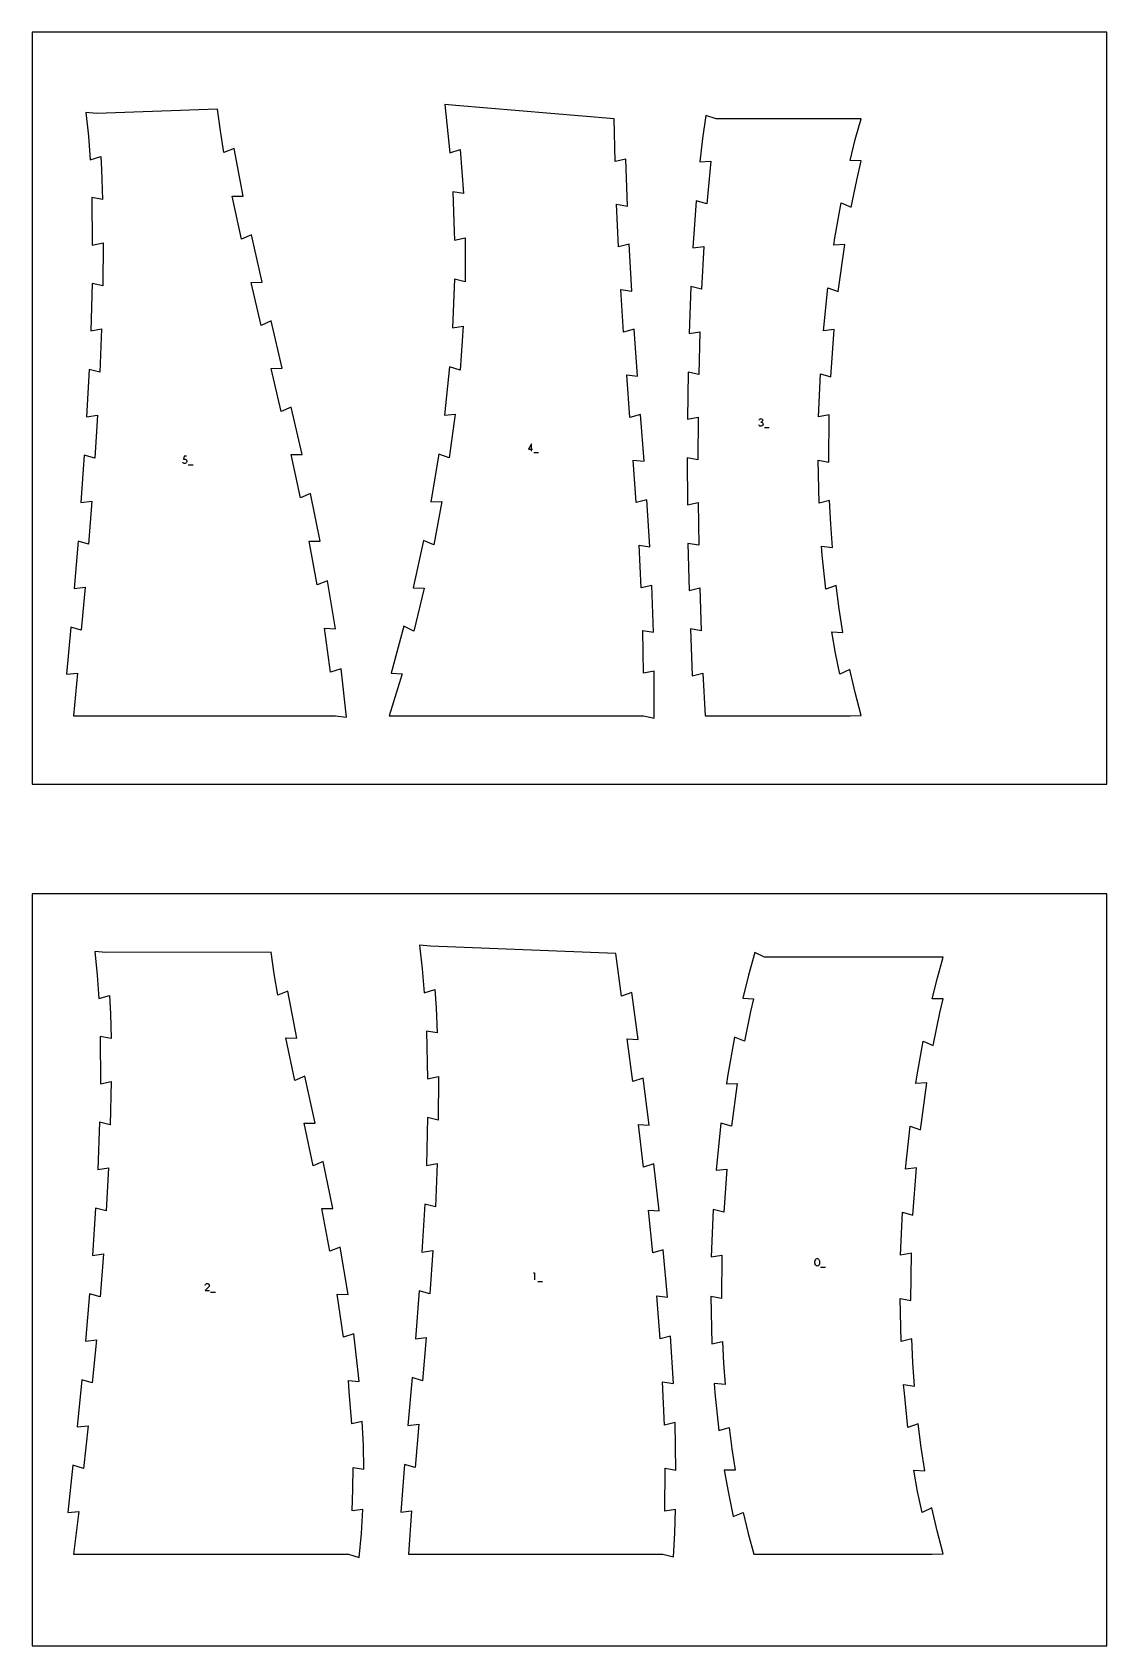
# Model space of a CAD drawing. Header units: millimetres. Extents: x -4 to 96, y -9 to 142.
import ezdxf

# ---------------------------------------------------------------- set-up
doc = ezdxf.new("R2010")
doc.units = ezdxf.units.MM
doc.header["$MEASUREMENT"] = 0
for name, color, linetype, true_color in [('Default', 18, 'Continuous', 0x000000), ('l_engrave', 30, 'Continuous', 0xff7f00), ('l_engrave_text', 18, 'Continuous', 0x000000), ('l_inner_cut', 1, 'Continuous', 0xff0000), ('l_outer_cut', 7, 'Continuous', 0xffffff)]:
    doc.layers.add(name, color=color, linetype=linetype, true_color=true_color)

msp = doc.modelspace()

# ---------------------------------------------------------------- linework, layer by layer
at = {"layer": 'Default'}
for points in [[(-3.85, 71.72), (96.15, 71.72), (96.15, 141.72), (-3.85, 141.72)], [(-3.85, -8.51), (96.15, -8.51), (96.15, 61.49), (-3.85, 61.49)]]:
    msp.add_lwpolyline(points, close=True, dxfattribs=at)
at = {"layer": 'l_engrave'}
for points in [[(64.29, 104.92), (64.74, 104.92)], [(42.82, 102.59), (43.27, 102.59)], [(10.65, 101.45), (11.11, 101.45)], [(69.52, 26.73), (69.98, 26.73)], [(12.74, 24.42), (13.2, 24.42)], [(43.19, 25.41), (43.64, 25.41)]]:
    msp.add_lwpolyline(points, dxfattribs=at)
at = {"layer": 'l_engrave_text'}
for points in [[(64.29, 104.92), (64.74, 104.92)], [(64.29, 104.92), (64.74, 104.92)], [(42.82, 102.59), (43.27, 102.59)], [(42.82, 102.59), (43.27, 102.59)], [(10.65, 101.45), (11.11, 101.45)], [(10.65, 101.45), (11.11, 101.45)], [(69.52, 26.73), (69.98, 26.73)], [(69.52, 26.73), (69.98, 26.73)], [(12.74, 24.42), (13.2, 24.42)], [(12.74, 24.42), (13.2, 24.42)], [(43.19, 25.41), (43.64, 25.41)], [(43.19, 25.41), (43.64, 25.41)]]:
    msp.add_lwpolyline(points, dxfattribs=at)
at = {"layer": 'l_inner_cut'}
for points in [[(63.8, 105.6), (63.83, 105.66), (63.86, 105.69), (63.91, 105.72), (63.97, 105.73), (64.03, 105.71), (64.08, 105.68), (64.12, 105.63), (64.13, 105.57), (64.12, 105.52), (64.08, 105.47), (64.02, 105.44), (63.96, 105.42), (64.05, 105.4), (64.12, 105.36), (64.16, 105.31), (64.17, 105.25), (64.17, 105.2), (64.16, 105.16), (64.14, 105.12), (64.11, 105.09), (64.03, 105.05), (63.94, 105.04), (63.88, 105.05), (63.83, 105.08), (63.8, 105.12), (63.77, 105.18)], [(64.29, 104.92), (64.74, 104.92)], [(10.52, 102.24), (10.28, 102.24), (10.22, 101.96), (10.26, 101.97), (10.32, 101.98), (10.37, 101.98), (10.41, 101.97), (10.45, 101.95), (10.49, 101.92), (10.52, 101.88), (10.53, 101.83), (10.54, 101.79), (10.53, 101.73), (10.51, 101.68), (10.48, 101.64), (10.44, 101.6), (10.39, 101.57), (10.33, 101.56), (10.28, 101.57), (10.23, 101.59), (10.18, 101.63), (10.16, 101.66), (10.15, 101.68), (10.15, 101.69)], [(42.63, 102.72), (42.63, 103.39), (42.32, 102.89), (42.72, 102.89)], [(42.82, 102.59), (43.27, 102.59)], [(10.65, 101.45), (11.11, 101.45)], [(42.79, 26.2), (42.89, 26.2), (42.89, 25.55)], [(69.52, 26.73), (69.98, 26.73)], [(12.24, 25.04), (12.25, 25.07), (12.26, 25.12), (12.31, 25.17), (12.36, 25.21), (12.43, 25.22), (12.5, 25.21), (12.57, 25.17), (12.61, 25.11), (12.62, 25.07), (12.63, 25.04), (12.62, 24.97), (12.61, 24.96), (12.61, 24.95), (12.59, 24.92), (12.25, 24.55), (12.64, 24.55)], [(12.74, 24.42), (13.2, 24.42)], [(43.19, 25.41), (43.64, 25.41)]]:
    msp.add_lwpolyline(points, dxfattribs=at)
msp.add_lwpolyline([(69.11, 26.88), (69.07, 26.91), (69.03, 26.96), (69.01, 27.03), (69.01, 27.03), (69.01, 27.05), (69.01, 27.07), (69, 27.1), (69, 27.18), (69, 27.26), (69.01, 27.3), (69.01, 27.32), (69.01, 27.34), (69.01, 27.35), (69.02, 27.38), (69.04, 27.42), (69.06, 27.45), (69.07, 27.47), (69.12, 27.51), (69.16, 27.53), (69.2, 27.53), (69.26, 27.53), (69.31, 27.51), (69.34, 27.48), (69.37, 27.43), (69.39, 27.39), (69.41, 27.33), (69.42, 27.28), (69.42, 27.21), (69.42, 27.14), (69.42, 27.09), (69.41, 27.03), (69.4, 27), (69.38, 26.95), (69.35, 26.91), (69.32, 26.88), (69.29, 26.86), (69.25, 26.85), (69.21, 26.84), (69.16, 26.85)], close=True, dxfattribs=at)
at = {"layer": 'l_outer_cut'}
for points in [[(0, 78.06), (24.38, 78.06), (25.4, 77.96), (24.89, 82.46), (23.92, 82.15), (23.35, 86.22), (24.37, 86.18), (23.63, 90.65), (22.68, 90.28), (21.93, 94.33), (22.95, 94.33), (22.05, 98.76), (21.11, 98.36), (20.24, 102.39), (21.26, 102.41), (20.26, 106.82), (19.33, 106.4), (18.4, 110.41), (19.42, 110.44), (18.38, 114.84), (17.46, 114.41), (16.52, 118.42), (17.54, 118.44), (16.55, 122.86), (15.62, 122.44), (14.76, 126.46), (15.79, 126.45), (14.94, 130.89), (13.99, 130.51), (13.66, 132.54), (13.38, 134.57), (2.16, 134.15), (1.14, 134.25), (1.37, 132.05), (1.54, 129.85), (2.52, 130.15), (2.59, 128.95), (2.69, 126.14), (1.69, 126.32), (1.74, 121.91), (2.74, 122.12), (2.71, 118.11), (1.71, 118.33), (1.59, 113.92), (2.6, 114.09), (2.43, 110.08), (1.45, 110.33), (1.21, 105.92), (2.22, 106.07), (1.98, 102.06), (0.99, 102.33), (0.68, 97.93), (1.7, 98.06), (1.39, 94.06), (0.41, 94.34), (0.05, 89.94), (1.06, 90.05), (0.71, 86.05), (-0.26, 86.34), (-0.66, 81.94), (0.36, 82.06)], [(29.38, 78.06), (53.03, 78.06), (54.03, 77.85), (54.04, 82.23), (53.04, 82.03), (52.97, 86.01), (53.98, 85.85), (53.82, 90.22), (52.83, 89.98), (52.62, 93.96), (53.63, 93.82), (53.36, 98.19), (52.37, 97.93), (52.09, 101.89), (53.1, 101.77), (52.77, 106.13), (51.78, 105.86), (51.48, 109.82), (52.49, 109.7), (52.18, 114.06), (51.19, 113.79), (50.93, 117.76), (51.94, 117.62), (51.69, 121.98), (50.71, 121.73), (50.53, 125.7), (51.54, 125.54), (51.39, 129.91), (50.4, 129.68), (50.3, 133.65), (35.58, 134.9), (34.56, 135), (35.02, 130.5), (35.99, 130.8), (36.29, 126.7), (35.28, 126.87), (35.43, 123.16), (35.44, 122.35), (36.44, 122.59), (36.45, 120.53), (36.43, 118.47), (35.44, 118.72), (35.37, 116.45), (35.26, 114.19), (36.27, 114.36), (35.97, 110.26), (34.99, 110.57), (34.51, 106.07), (35.52, 106.16), (34.96, 102.09), (34, 102.45), (33.26, 97.99), (34.28, 98.03), (33.51, 93.99), (32.57, 94.4), (31.61, 89.98), (32.63, 89.96), (31.66, 85.97), (30.74, 86.43), (29.56, 82.06), (30.58, 81.99)], [(58.79, 78.06), (72.28, 78.06), (73.3, 78.1), (72.74, 80.24), (72.24, 82.39), (71.32, 81.95), (70.91, 83.92), (70.56, 85.9), (71.58, 85.84), (71.25, 88.02), (70.97, 90.21), (70, 89.87), (69.68, 93.02), (69.61, 93.87), (70.62, 93.73), (70.47, 95.93), (70.36, 98.13), (69.38, 97.88), (69.28, 101.89), (70.28, 101.68), (70.33, 106.09), (69.33, 105.9), (69.5, 109.91), (70.48, 109.64), (70.8, 114.05), (69.79, 113.92), (70.21, 117.91), (71.17, 117.58), (71.77, 121.95), (70.75, 121.89), (70.86, 122.57), (71.43, 125.85), (72.37, 125.44), (72.88, 127.96), (73.29, 129.76), (72.27, 129.77), (72.75, 131.72), (73.3, 133.65), (59.8, 133.65), (58.84, 133.98), (58.54, 131.82), (58.28, 129.64), (59.3, 129.71), (58.93, 125.75), (57.94, 126.02), (57.64, 121.65), (58.65, 121.78), (58.44, 117.81), (57.45, 118.05), (57.29, 113.68), (58.29, 113.84), (58.19, 109.86), (57.19, 110.07), (57.13, 105.7), (58.13, 105.88), (58.11, 101.91), (57.11, 102.1), (57.13, 97.73), (58.13, 97.93), (58.18, 93.95), (57.18, 94.13), (57.28, 89.75), (58.27, 89.98), (58.4, 86), (57.4, 86.16), (57.58, 81.79), (58.57, 82.03)], [(0, 0), (25.59, 0), (26.56, -0.29), (26.78, 1.94), (26.93, 4.16), (25.92, 4.04), (26, 6.07), (26.01, 8.09), (27.01, 7.92), (26.97, 10.15), (26.87, 12.38), (25.88, 12.14), (25.66, 15.17), (25.57, 16.19), (26.58, 16.1), (26.08, 20.53), (25.11, 20.21), (24.53, 24.23), (25.55, 24.19), (24.81, 28.59), (23.85, 28.22), (23.1, 32.21), (24.12, 32.21), (23.23, 36.58), (22.29, 36.18), (21.45, 40.15), (22.47, 40.16), (21.53, 44.52), (20.6, 44.11), (19.76, 48.08), (20.78, 48.07), (19.94, 52.44), (18.99, 52.06), (18.66, 54.06), (18.37, 56.06), (2.99, 56.03), (1.97, 56.14), (2.2, 53.94), (2.35, 51.74), (3.34, 52.03), (3.42, 50.33), (3.48, 48.02), (2.48, 48.22), (2.49, 43.8), (3.5, 44.01), (3.41, 39.99), (2.42, 40.23), (2.25, 35.82), (3.26, 35.98), (3.04, 31.97), (2.05, 32.24), (1.76, 27.83), (2.77, 27.97), (2.47, 23.96), (1.49, 24.25), (1.11, 19.85), (2.12, 19.96), (1.74, 15.96), (0.77, 16.26), (0.33, 11.87), (1.34, 11.97), (0.91, 7.98), (-0.06, 8.29), (-0.55, 3.9), (0.47, 3.99)], [(31.18, 0), (54.83, 0), (55.82, -0.24), (55.94, 1.96), (56.01, 4.17), (55.01, 4.01), (55.05, 8.03), (56.05, 7.84), (55.98, 12.26), (54.98, 12.04), (54.82, 16.05), (55.83, 15.91), (55.56, 20.32), (54.58, 20.06), (54.27, 24.06), (55.28, 23.95), (54.88, 28.35), (53.9, 28.06), (53.49, 32.05), (54.51, 31.97), (54.01, 36.36), (53.04, 36.04), (52.56, 40.03), (53.58, 39.96), (53.02, 44.34), (52.06, 44.01), (51.53, 47.99), (52.55, 47.93), (51.96, 52.31), (51, 51.97), (50.47, 55.95), (33.21, 56.63), (32.19, 56.73), (32.44, 54.51), (32.64, 52.29), (33.62, 52.59), (33.73, 50.87), (33.85, 48.55), (32.84, 48.72), (32.95, 44.27), (33.95, 44.49), (33.94, 40.44), (32.94, 40.67), (32.84, 36.21), (33.84, 36.39), (33.67, 32.34), (32.68, 32.6), (32.42, 28.14), (33.43, 28.29), (33.15, 24.24), (32.17, 24.53), (31.81, 20.08), (32.82, 20.2), (32.48, 16.16), (31.5, 16.45), (31.11, 12.01), (32.12, 12.13), (31.78, 8.09), (30.8, 8.37), (30.45, 3.92), (31.46, 4.04)], [(80.94, 55.6), (64.31, 55.6), (63.4, 56.05), (62.8, 53.92), (62.27, 51.78), (63.28, 51.72), (63.01, 50.55), (62.45, 47.79), (61.5, 48.16), (60.86, 44.49), (60.75, 43.8), (61.77, 43.83), (61.22, 39.86), (60.25, 40.16), (59.79, 35.77), (60.81, 35.86), (60.51, 31.86), (59.52, 32.1), (59.34, 27.69), (60.34, 27.85), (60.3, 23.83), (59.3, 24.01), (59.4, 19.6), (60.39, 19.82), (60.49, 17.81), (60.63, 15.81), (59.61, 15.91), (59.68, 15.05), (60.04, 11.52), (61.02, 11.82), (61.27, 9.82), (61.58, 7.84), (60.56, 7.85), (60.95, 5.68), (61.39, 3.51), (62.33, 3.9), (62.79, 1.94), (63.3, 0), (79.92, 0), (80.94, 0.05), (80.38, 2.18), (79.88, 4.33), (78.96, 3.9), (78.55, 5.86), (78.2, 7.84), (79.22, 7.78), (78.89, 9.96), (78.61, 12.15), (77.64, 11.82), (77.32, 15.02), (77.25, 15.81), (78.26, 15.67), (78.11, 17.87), (78, 20.08), (77.02, 19.82), (76.92, 23.83), (77.92, 23.62), (77.97, 28.04), (76.97, 27.85), (77.14, 31.86), (78.12, 31.59), (78.44, 35.99), (77.43, 35.86), (77.85, 39.86), (78.81, 39.52), (79.41, 43.9), (78.39, 43.83), (78.49, 44.46), (79.07, 47.79), (80.01, 47.39), (80.63, 50.42), (80.93, 51.71), (79.91, 51.72), (80.39, 53.67)]]:
    msp.add_lwpolyline(points, close=True, dxfattribs=at)

doc.saveas('drawing.dxf')
